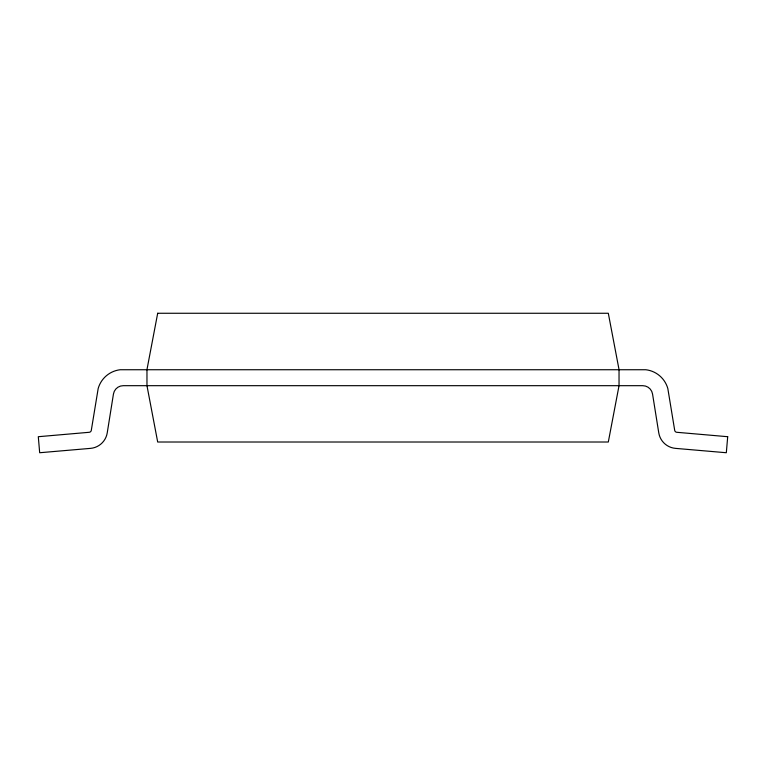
<?xml version="1.0" encoding="UTF-8"?>
<svg xmlns="http://www.w3.org/2000/svg" width="766" height="766" viewBox="0 0 766 766"><rect width="100%" height="100%" fill="white"/><g stroke="black" fill="none" stroke-linecap="round" stroke-linejoin="round"><path stroke-width="1.15" d="M727.7 436.706L726.321 452.735L675.478 448.369A18.537 18.537 0 0 1 658.76 432.828L652.555 394.03A9.91 9.91 0 0 0 642.77 385.681L123.23 385.681A9.91 9.91 0 0 0 113.445 394.03L107.24 432.828A18.537 18.537 0 0 1 90.522 448.369L39.679 452.735L38.3 436.706L89.402 432.273A2.413 2.413 0 0 0 91.269 430.54L98.182 388.496A26.034 26.034 0 0 1 120.176 369.739L645.824 369.739A26.034 26.034 0 0 1 667.818 388.496L674.731 430.54A2.413 2.413 0 0 0 676.598 432.273L727.7 436.706M157.691 313.265L146.967 369.585L146.967 385.681L157.691 442.011L608.309 442.011L619.033 385.681L619.033 369.585L608.309 313.265L157.691 313.265"/></g></svg>
